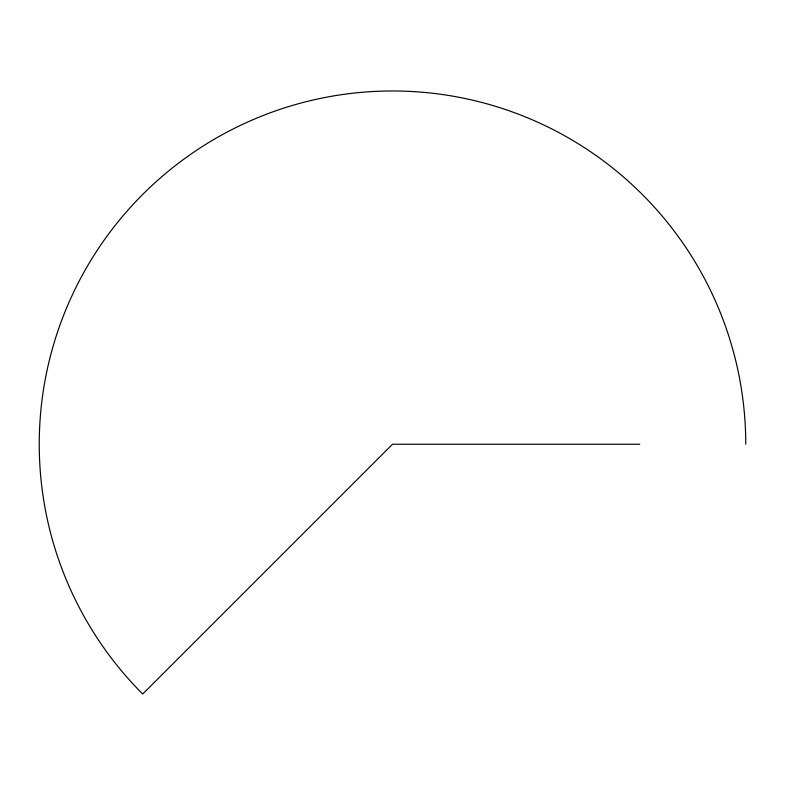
<?xml version="1.0" encoding="UTF-8"?>
<svg xmlns="http://www.w3.org/2000/svg" width="785" height="785" viewBox="0 0 785 785"><rect width="100%" height="100%" fill="white"/><g stroke="black" fill="none" stroke-linecap="round" stroke-linejoin="round"><path stroke-width="1.18" d="M639.775 444.231L392.5 444.231L142.713 694.018A353.25 353.25 0 0 1 257.313 117.868A353.25 353.25 0 0 1 745.75 444.231"/></g></svg>
